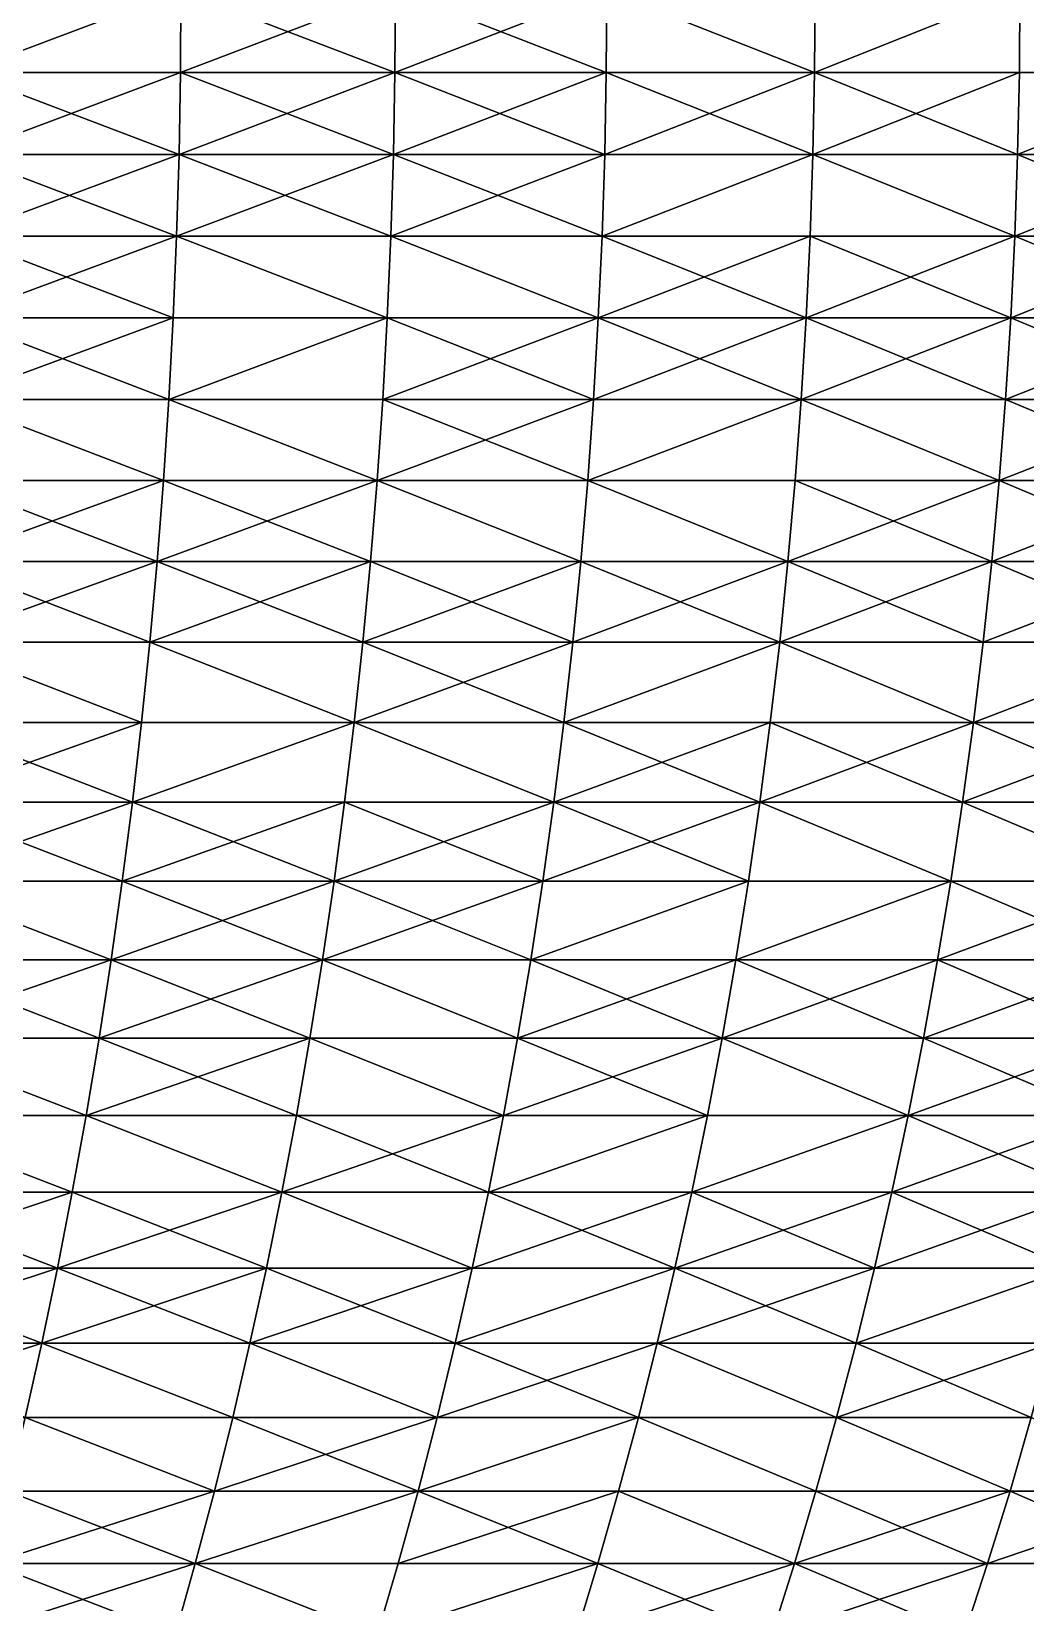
# Model space of a CAD drawing. Header units: millimetres. Extents: x -3250 to 6200, y -3250 to 3250.
# Drawn here: x 4911.4 to 5153.4, y -392.1 to -10 of the extents above; entities that cross this region are included whole.
import ezdxf

# ---------------------------------------------------------------- set-up
doc = ezdxf.new("R2010")
doc.units = ezdxf.units.MM
doc.header["$MEASUREMENT"] = 0
doc.layers.add('MESH_3D', color=2, linetype='CONTINUOUS')

msp = doc.modelspace()

# ---------------------------------------------------------------- linework, layer by layer
at = {"layer": 'MESH_3D'}
for points in [[(4894.79, -19.94, 664.53), (4947.81, 0, 692.27), (4947.69, -19.94, 692.49)], [(4894.79, -19.94, 664.53), (4894.91, 0, 664.31), (4947.81, 0, 692.27)], [(4947.81, 0, 26007.73), (4894.79, -19.94, 26035.47), (4947.69, -19.94, 26007.51)], [(4947.81, 0, 26007.73), (4894.91, 0, 26035.69), (4894.79, -19.94, 26035.47)], [(4947.69, -19.94, 692.49), (4947.81, 0, 692.27), (5000, 0, 721.54)], [(4947.69, -19.94, 692.49), (5000, 0, 721.54), (4999.88, -19.94, 721.75)], [(4999.88, -19.94, 25978.25), (4947.81, 0, 26007.73), (4947.69, -19.94, 26007.51)], [(5000, 0, 25978.46), (4947.81, 0, 26007.73), (4999.88, -19.94, 25978.25)], [(4999.88, -19.94, 721.75), (5051.44, 0, 752.1), (5051.31, -19.94, 752.31)], [(4999.88, -19.94, 721.75), (5000, 0, 721.54), (5051.44, 0, 752.1)], [(5051.31, -19.94, 25947.69), (5000, 0, 25978.46), (4999.88, -19.94, 25978.25)], [(5051.44, 0, 25947.9), (5000, 0, 25978.46), (5051.31, -19.94, 25947.69)], [(5051.31, -19.94, 752.31), (5051.44, 0, 752.1), (5101.98, -19.94, 784.15)], [(5101.98, -19.94, 25915.85), (5051.44, 0, 25947.9), (5051.31, -19.94, 25947.69)], [(5101.98, -19.94, 784.15), (5051.44, 0, 752.1), (5102.11, 0, 783.94)], [(5102.11, 0, 25916.06), (5051.44, 0, 25947.9), (5101.98, -19.94, 25915.85)], [(5101.98, -19.94, 784.15), (5151.97, 0, 817.03), (5151.83, -19.94, 817.23)], [(5101.98, -19.94, 784.15), (5102.11, 0, 783.94), (5151.97, 0, 817.03)], [(5151.97, 0, 25882.97), (5101.98, -19.94, 25915.85), (5151.83, -19.94, 25882.77)], [(5151.97, 0, 25882.97), (5102.11, 0, 25916.06), (5101.98, -19.94, 25915.85)], [(5151.83, -19.94, 817.23), (5151.97, 0, 817.03), (5200.84, -19.94, 851.55)], [(5200.84, -19.94, 25848.45), (5151.97, 0, 25882.97), (5151.83, -19.94, 25882.77)], [(5200.84, -19.94, 851.55), (5151.97, 0, 817.03), (5200.98, 0, 851.35)], [(5200.98, 0, 25848.65), (5151.97, 0, 25882.97), (5200.84, -19.94, 25848.45)], [(4894.79, -19.94, 664.53), (4947.33, -39.88, 693.14), (4894.45, -39.88, 665.19)], [(4947.69, -19.94, 26007.51), (4894.79, -19.94, 26035.47), (4894.45, -39.88, 26034.81)], [(4947.69, -19.94, 26007.51), (4894.45, -39.88, 26034.81), (4947.33, -39.88, 26006.86)], [(4894.79, -19.94, 664.53), (4947.69, -19.94, 692.49), (4947.33, -39.88, 693.14)], [(4947.33, -39.88, 693.14), (4999.88, -19.94, 721.75), (4999.5, -39.88, 722.4)], [(4947.69, -19.94, 692.49), (4999.88, -19.94, 721.75), (4947.33, -39.88, 693.14)], [(4999.5, -39.88, 25977.6), (4947.69, -19.94, 26007.51), (4947.33, -39.88, 26006.86)], [(4999.88, -19.94, 25978.25), (4947.69, -19.94, 26007.51), (4999.5, -39.88, 25977.6)], [(4999.88, -19.94, 721.75), (5050.93, -39.88, 752.95), (4999.5, -39.88, 722.4)], [(5051.31, -19.94, 25947.69), (4999.5, -39.88, 25977.6), (5050.93, -39.88, 25947.05)], [(5051.31, -19.94, 25947.69), (4999.88, -19.94, 25978.25), (4999.5, -39.88, 25977.6)], [(4999.88, -19.94, 721.75), (5051.31, -19.94, 752.31), (5050.93, -39.88, 752.95)], [(5051.31, -19.94, 752.31), (5101.57, -39.88, 784.77), (5050.93, -39.88, 752.95)], [(5101.98, -19.94, 25915.85), (5050.93, -39.88, 25947.05), (5101.57, -39.88, 25915.23)], [(5101.98, -19.94, 25915.85), (5051.31, -19.94, 25947.69), (5050.93, -39.88, 25947.05)], [(5051.31, -19.94, 752.31), (5101.98, -19.94, 784.15), (5101.57, -39.88, 784.77)], [(5101.98, -19.94, 784.15), (5151.41, -39.88, 817.85), (5101.57, -39.88, 784.77)], [(5151.83, -19.94, 25882.77), (5101.57, -39.88, 25915.23), (5151.41, -39.88, 25882.15)], [(5151.83, -19.94, 25882.77), (5101.98, -19.94, 25915.85), (5101.57, -39.88, 25915.23)], [(5101.98, -19.94, 784.15), (5151.83, -19.94, 817.23), (5151.41, -39.88, 817.85)], [(5151.41, -39.88, 817.85), (5200.84, -19.94, 851.55), (5200.4, -39.88, 852.16)], [(5151.83, -19.94, 817.23), (5200.84, -19.94, 851.55), (5151.41, -39.88, 817.85)], [(5200.84, -19.94, 25848.45), (5151.83, -19.94, 25882.77), (5151.41, -39.88, 25882.15)], [(5200.84, -19.94, 25848.45), (5151.41, -39.88, 25882.15), (5200.4, -39.88, 25847.84)], [(4894.45, -39.88, 665.19), (4946.74, -59.78, 694.23), (4893.89, -59.78, 666.3)], [(4947.33, -39.88, 26006.86), (4893.89, -59.78, 26033.7), (4946.74, -59.78, 26005.77)], [(4947.33, -39.88, 26006.86), (4894.45, -39.88, 26034.81), (4893.89, -59.78, 26033.7)], [(4894.45, -39.88, 665.19), (4947.33, -39.88, 693.14), (4946.74, -59.78, 694.23)], [(4947.33, -39.88, 693.14), (4998.88, -59.78, 723.48), (4946.74, -59.78, 694.23)], [(4999.5, -39.88, 25977.6), (4947.33, -39.88, 26006.86), (4946.74, -59.78, 26005.77)], [(4999.5, -39.88, 25977.6), (4946.74, -59.78, 26005.77), (4998.88, -59.78, 25976.52)], [(4947.33, -39.88, 693.14), (4999.5, -39.88, 722.4), (4998.88, -59.78, 723.48)], [(4999.5, -39.88, 722.4), (5050.28, -59.78, 754.01), (4998.88, -59.78, 723.48)], [(5050.93, -39.88, 25947.05), (4998.88, -59.78, 25976.52), (5050.28, -59.78, 25945.99)], [(5050.93, -39.88, 25947.05), (4999.5, -39.88, 25977.6), (4998.88, -59.78, 25976.52)], [(4999.5, -39.88, 722.4), (5050.93, -39.88, 752.95), (5050.28, -59.78, 754.01)], [(5050.28, -59.78, 754.01), (5101.57, -39.88, 784.77), (5100.9, -59.78, 785.82)], [(5050.93, -39.88, 752.95), (5101.57, -39.88, 784.77), (5050.28, -59.78, 754.01)], [(5101.57, -39.88, 25915.23), (5050.28, -59.78, 25945.99), (5100.9, -59.78, 25914.18)], [(5101.57, -39.88, 25915.23), (5050.93, -39.88, 25947.05), (5050.28, -59.78, 25945.99)], [(5101.57, -39.88, 784.77), (5150.71, -59.78, 818.88), (5100.9, -59.78, 785.82)], [(5150.71, -59.78, 25881.12), (5101.57, -39.88, 25915.23), (5100.9, -59.78, 25914.18)], [(5101.57, -39.88, 784.77), (5151.41, -39.88, 817.85), (5150.71, -59.78, 818.88)], [(5151.41, -39.88, 25882.15), (5101.57, -39.88, 25915.23), (5150.71, -59.78, 25881.12)], [(5151.41, -39.88, 817.85), (5199.68, -59.78, 853.17), (5150.71, -59.78, 818.88)], [(5200.4, -39.88, 25847.84), (5151.41, -39.88, 25882.15), (5150.71, -59.78, 25881.12)], [(5200.4, -39.88, 25847.84), (5150.71, -59.78, 25881.12), (5199.68, -59.78, 25846.83)], [(5151.41, -39.88, 817.85), (5200.4, -39.88, 852.16), (5199.68, -59.78, 853.17)], [(4893.89, -59.78, 666.3), (4945.91, -79.65, 695.76), (4893.09, -79.65, 667.85)], [(4946.74, -59.78, 26005.77), (4893.09, -79.65, 26032.15), (4945.91, -79.65, 26004.24)], [(4946.74, -59.78, 26005.77), (4893.89, -59.78, 26033.7), (4893.09, -79.65, 26032.15)], [(4893.89, -59.78, 666.3), (4946.74, -59.78, 694.23), (4945.91, -79.65, 695.76)], [(4946.74, -59.78, 694.23), (4998.01, -79.65, 724.98), (4945.91, -79.65, 695.76)], [(4998.01, -79.65, 25975.02), (4946.74, -59.78, 26005.77), (4945.91, -79.65, 26004.24)], [(4946.74, -59.78, 694.23), (4998.88, -59.78, 723.48), (4998.01, -79.65, 724.98)], [(4998.88, -59.78, 25976.52), (4946.74, -59.78, 26005.77), (4998.01, -79.65, 25975.02)], [(4998.88, -59.78, 723.48), (5049.37, -79.65, 755.49), (4998.01, -79.65, 724.98)], [(5049.37, -79.65, 25944.51), (4998.88, -59.78, 25976.52), (4998.01, -79.65, 25975.02)], [(4998.88, -59.78, 723.48), (5050.28, -59.78, 754.01), (5049.37, -79.65, 755.49)], [(5050.28, -59.78, 25945.99), (4998.88, -59.78, 25976.52), (5049.37, -79.65, 25944.51)], [(5049.37, -79.65, 755.49), (5100.9, -59.78, 785.82), (5099.95, -79.65, 787.28)], [(5050.28, -59.78, 754.01), (5100.9, -59.78, 785.82), (5049.37, -79.65, 755.49)], [(5099.95, -79.65, 25912.72), (5050.28, -59.78, 25945.99), (5049.37, -79.65, 25944.51)], [(5100.9, -59.78, 25914.18), (5050.28, -59.78, 25945.99), (5099.95, -79.65, 25912.72)], [(5100.9, -59.78, 785.82), (5149.73, -79.65, 820.31), (5099.95, -79.65, 787.28)], [(5150.71, -59.78, 25881.12), (5100.9, -59.78, 25914.18), (5099.95, -79.65, 25912.72)], [(5150.71, -59.78, 25881.12), (5099.95, -79.65, 25912.72), (5149.73, -79.65, 25879.69)], [(5100.9, -59.78, 785.82), (5150.71, -59.78, 818.88), (5149.73, -79.65, 820.31)], [(5150.71, -59.78, 818.88), (5198.66, -79.65, 854.58), (5149.73, -79.65, 820.31)], [(5199.68, -59.78, 25846.83), (5149.73, -79.65, 25879.69), (5198.66, -79.65, 25845.42)], [(5199.68, -59.78, 25846.83), (5150.71, -59.78, 25881.12), (5149.73, -79.65, 25879.69)], [(5150.71, -59.78, 818.88), (5199.68, -59.78, 853.17), (5198.66, -79.65, 854.58)], [(4893.09, -79.65, 667.85), (4944.84, -99.47, 697.72), (4892.07, -99.47, 669.83)], [(4945.91, -79.65, 26004.24), (4893.09, -79.65, 26032.15), (4892.07, -99.47, 26030.17)], [(4945.91, -79.65, 26004.24), (4892.07, -99.47, 26030.17), (4944.84, -99.47, 26002.28)], [(4893.09, -79.65, 667.85), (4945.91, -79.65, 695.76), (4944.84, -99.47, 697.72)], [(4944.84, -99.47, 697.72), (4998.01, -79.65, 724.98), (4996.9, -99.47, 726.92)], [(4945.91, -79.65, 695.76), (4998.01, -79.65, 724.98), (4944.84, -99.47, 697.72)], [(4998.01, -79.65, 25975.02), (4944.84, -99.47, 26002.28), (4996.9, -99.47, 25973.08)], [(4998.01, -79.65, 25975.02), (4945.91, -79.65, 26004.24), (4944.84, -99.47, 26002.28)], [(4998.01, -79.65, 724.98), (5048.21, -99.47, 757.4), (4996.9, -99.47, 726.92)], [(5049.37, -79.65, 25944.51), (4998.01, -79.65, 25975.02), (4996.9, -99.47, 25973.08)], [(5049.37, -79.65, 25944.51), (4996.9, -99.47, 25973.08), (5048.21, -99.47, 25942.6)], [(4998.01, -79.65, 724.98), (5049.37, -79.65, 755.49), (5048.21, -99.47, 757.4)], [(5049.37, -79.65, 755.49), (5098.74, -99.47, 789.15), (5048.21, -99.47, 757.4)], [(5099.95, -79.65, 25912.72), (5048.21, -99.47, 25942.6), (5098.74, -99.47, 25910.85)], [(5099.95, -79.65, 25912.72), (5049.37, -79.65, 25944.51), (5048.21, -99.47, 25942.6)], [(5049.37, -79.65, 755.49), (5099.95, -79.65, 787.28), (5098.74, -99.47, 789.15)], [(5099.95, -79.65, 787.28), (5148.47, -99.47, 822.16), (5098.74, -99.47, 789.15)], [(5149.73, -79.65, 25879.69), (5099.95, -79.65, 25912.72), (5098.74, -99.47, 25910.85)], [(5149.73, -79.65, 25879.69), (5098.74, -99.47, 25910.85), (5148.47, -99.47, 25877.84)], [(5099.95, -79.65, 787.28), (5149.73, -79.65, 820.31), (5148.47, -99.47, 822.16)], [(5149.73, -79.65, 820.31), (5197.36, -99.47, 856.39), (5148.47, -99.47, 822.16)], [(5198.66, -79.65, 25845.42), (5148.47, -99.47, 25877.84), (5197.36, -99.47, 25843.61)], [(5198.66, -79.65, 25845.42), (5149.73, -79.65, 25879.69), (5148.47, -99.47, 25877.84)], [(5149.73, -79.65, 820.31), (5198.66, -79.65, 854.58), (5197.36, -99.47, 856.39)], [(4892.07, -99.47, 669.83), (4943.54, -119.23, 700.12), (4890.83, -119.23, 672.26)], [(4943.54, -119.23, 25999.88), (4892.07, -99.47, 26030.17), (4890.83, -119.23, 26027.74)], [(4892.07, -99.47, 669.83), (4944.84, -99.47, 697.72), (4943.54, -119.23, 700.12)], [(4944.84, -99.47, 26002.28), (4892.07, -99.47, 26030.17), (4943.54, -119.23, 25999.88)], [(4944.84, -99.47, 697.72), (4995.53, -119.23, 729.28), (4943.54, -119.23, 700.12)], [(4995.53, -119.23, 25970.72), (4944.84, -99.47, 26002.28), (4943.54, -119.23, 25999.88)], [(4944.84, -99.47, 697.72), (4996.9, -99.47, 726.92), (4995.53, -119.23, 729.28)], [(4996.9, -99.47, 25973.08), (4944.84, -99.47, 26002.28), (4995.53, -119.23, 25970.72)], [(4996.9, -99.47, 726.92), (5046.79, -119.23, 759.73), (4995.53, -119.23, 729.28)], [(5048.21, -99.47, 25942.6), (4996.9, -99.47, 25973.08), (4995.53, -119.23, 25970.72)], [(5048.21, -99.47, 25942.6), (4995.53, -119.23, 25970.72), (5046.79, -119.23, 25940.27)], [(4996.9, -99.47, 726.92), (5048.21, -99.47, 757.4), (5046.79, -119.23, 759.73)], [(5046.79, -119.23, 759.73), (5098.74, -99.47, 789.15), (5097.26, -119.23, 791.44)], [(5048.21, -99.47, 757.4), (5098.74, -99.47, 789.15), (5046.79, -119.23, 759.73)], [(5098.74, -99.47, 25910.85), (5048.21, -99.47, 25942.6), (5046.79, -119.23, 25940.27)], [(5098.74, -99.47, 25910.85), (5046.79, -119.23, 25940.27), (5097.26, -119.23, 25908.56)], [(5098.74, -99.47, 789.15), (5146.93, -119.23, 824.41), (5097.26, -119.23, 791.44)], [(5146.93, -119.23, 25875.59), (5098.74, -99.47, 25910.85), (5097.26, -119.23, 25908.56)], [(5098.74, -99.47, 789.15), (5148.47, -99.47, 822.16), (5146.93, -119.23, 824.41)], [(5148.47, -99.47, 25877.84), (5098.74, -99.47, 25910.85), (5146.93, -119.23, 25875.59)], [(5148.47, -99.47, 822.16), (5195.77, -119.23, 858.6), (5146.93, -119.23, 824.41)], [(5197.36, -99.47, 25843.61), (5148.47, -99.47, 25877.84), (5146.93, -119.23, 25875.59)], [(5197.36, -99.47, 25843.61), (5146.93, -119.23, 25875.59), (5195.77, -119.23, 25841.4)], [(5148.47, -99.47, 822.16), (5197.36, -99.47, 856.39), (5195.77, -119.23, 858.6)], [(4890.83, -119.23, 672.26), (4942, -138.92, 702.94), (4889.36, -138.92, 675.12)], [(4943.54, -119.23, 25999.88), (4890.83, -119.23, 26027.74), (4889.36, -138.92, 26024.88)], [(4943.54, -119.23, 25999.88), (4889.36, -138.92, 26024.88), (4942, -138.92, 25997.06)], [(4890.83, -119.23, 672.26), (4943.54, -119.23, 700.12), (4942, -138.92, 702.94)], [(4943.54, -119.23, 700.12), (4993.92, -138.92, 732.06), (4942, -138.92, 702.94)], [(4995.53, -119.23, 25970.72), (4942, -138.92, 25997.06), (4993.92, -138.92, 25967.94)], [(4995.53, -119.23, 25970.72), (4943.54, -119.23, 25999.88), (4942, -138.92, 25997.06)], [(4943.54, -119.23, 700.12), (4995.53, -119.23, 729.28), (4993.92, -138.92, 732.06)], [(4995.53, -119.23, 729.28), (5045.11, -138.92, 762.47), (4993.92, -138.92, 732.06)], [(5045.11, -138.92, 25937.53), (4995.53, -119.23, 25970.72), (4993.92, -138.92, 25967.94)], [(4995.53, -119.23, 729.28), (5046.79, -119.23, 759.73), (5045.11, -138.92, 762.47)], [(5046.79, -119.23, 25940.27), (4995.53, -119.23, 25970.72), (5045.11, -138.92, 25937.53)], [(5046.79, -119.23, 759.73), (5095.52, -138.92, 794.15), (5045.11, -138.92, 762.47)], [(5095.52, -138.92, 25905.85), (5046.79, -119.23, 25940.27), (5045.11, -138.92, 25937.53)], [(5046.79, -119.23, 759.73), (5097.26, -119.23, 791.44), (5095.52, -138.92, 794.15)], [(5097.26, -119.23, 25908.56), (5046.79, -119.23, 25940.27), (5095.52, -138.92, 25905.85)], [(5097.26, -119.23, 791.44), (5145.12, -138.92, 827.07), (5095.52, -138.92, 794.15)], [(5146.93, -119.23, 25875.59), (5095.52, -138.92, 25905.85), (5145.12, -138.92, 25872.93)], [(5146.93, -119.23, 25875.59), (5097.26, -119.23, 25908.56), (5095.52, -138.92, 25905.85)], [(5097.26, -119.23, 791.44), (5146.93, -119.23, 824.41), (5145.12, -138.92, 827.07)], [(5146.93, -119.23, 824.41), (5193.89, -138.92, 861.22), (5145.12, -138.92, 827.07)], [(5195.77, -119.23, 25841.4), (5145.12, -138.92, 25872.93), (5193.89, -138.92, 25838.78)], [(5195.77, -119.23, 25841.4), (5146.93, -119.23, 25875.59), (5145.12, -138.92, 25872.93)], [(5146.93, -119.23, 824.41), (5195.77, -119.23, 858.6), (5193.89, -138.92, 861.22)], [(4889.36, -138.92, 675.12), (4940.22, -158.52, 706.2), (4887.67, -158.52, 678.42)], [(4942, -138.92, 25997.06), (4887.67, -158.52, 26021.58), (4940.22, -158.52, 25993.8)], [(4942, -138.92, 25997.06), (4889.36, -138.92, 26024.88), (4887.67, -158.52, 26021.58)], [(4889.36, -138.92, 675.12), (4942, -138.92, 702.94), (4940.22, -158.52, 706.2)], [(4942, -138.92, 702.94), (4992.07, -158.52, 735.28), (4940.22, -158.52, 706.2)], [(4993.92, -138.92, 25967.94), (4940.22, -158.52, 25993.8), (4992.07, -158.52, 25964.72)], [(4993.92, -138.92, 25967.94), (4942, -138.92, 25997.06), (4940.22, -158.52, 25993.8)], [(4942, -138.92, 702.94), (4993.92, -138.92, 732.06), (4992.07, -158.52, 735.28)], [(4993.92, -138.92, 732.06), (5043.17, -158.52, 765.64), (4992.07, -158.52, 735.28)], [(5045.11, -138.92, 25937.53), (4992.07, -158.52, 25964.72), (5043.17, -158.52, 25934.36)], [(5045.11, -138.92, 25937.53), (4993.92, -138.92, 25967.94), (4992.07, -158.52, 25964.72)], [(4993.92, -138.92, 732.06), (5045.11, -138.92, 762.47), (5043.17, -158.52, 765.64)], [(5045.11, -138.92, 762.47), (5093.51, -158.52, 797.26), (5043.17, -158.52, 765.64)], [(5095.52, -138.92, 25905.85), (5043.17, -158.52, 25934.36), (5093.51, -158.52, 25902.74)], [(5095.52, -138.92, 25905.85), (5045.11, -138.92, 25937.53), (5043.17, -158.52, 25934.36)], [(5045.11, -138.92, 762.47), (5095.52, -138.92, 794.15), (5093.51, -158.52, 797.26)], [(5095.52, -138.92, 794.15), (5143.03, -158.52, 830.13), (5093.51, -158.52, 797.26)], [(5145.12, -138.92, 25872.93), (5095.52, -138.92, 25905.85), (5093.51, -158.52, 25902.74)], [(5145.12, -138.92, 25872.93), (5093.51, -158.52, 25902.74), (5143.03, -158.52, 25869.87)], [(5095.52, -138.92, 794.15), (5145.12, -138.92, 827.07), (5143.03, -158.52, 830.13)], [(5145.12, -138.92, 827.07), (5191.73, -158.52, 864.23), (5143.03, -158.52, 830.13)], [(5193.89, -138.92, 25838.78), (5143.03, -158.52, 25869.87), (5191.73, -158.52, 25835.77)], [(5193.89, -138.92, 25838.78), (5145.12, -138.92, 25872.93), (5143.03, -158.52, 25869.87)], [(5145.12, -138.92, 827.07), (5193.89, -138.92, 861.22), (5191.73, -158.52, 864.23)], [(4887.67, -158.52, 678.42), (4938.22, -178.02, 709.88), (4885.76, -178.02, 682.16)], [(4938.22, -178.02, 25990.12), (4887.67, -158.52, 26021.58), (4885.76, -178.02, 26017.84)], [(4887.67, -158.52, 678.42), (4940.22, -158.52, 706.2), (4938.22, -178.02, 709.88)], [(4940.22, -158.52, 25993.8), (4887.67, -158.52, 26021.58), (4938.22, -178.02, 25990.12)], [(4940.22, -158.52, 706.2), (4989.97, -178.02, 738.91), (4938.22, -178.02, 709.88)], [(4989.97, -178.02, 25961.09), (4940.22, -158.52, 25993.8), (4938.22, -178.02, 25990.12)], [(4940.22, -158.52, 706.2), (4992.07, -158.52, 735.28), (4989.97, -178.02, 738.91)], [(4992.07, -158.52, 25964.72), (4940.22, -158.52, 25993.8), (4989.97, -178.02, 25961.09)], [(4989.97, -178.02, 738.91), (5043.17, -158.52, 765.64), (5040.99, -178.02, 769.22)], [(4992.07, -158.52, 735.28), (5043.17, -158.52, 765.64), (4989.97, -178.02, 738.91)], [(5040.99, -178.02, 25930.78), (4992.07, -158.52, 25964.72), (4989.97, -178.02, 25961.09)], [(5043.17, -158.52, 25934.36), (4992.07, -158.52, 25964.72), (5040.99, -178.02, 25930.78)], [(5040.99, -178.02, 769.22), (5093.51, -158.52, 797.26), (5091.23, -178.02, 800.79)], [(5043.17, -158.52, 765.64), (5093.51, -158.52, 797.26), (5040.99, -178.02, 769.22)], [(5093.51, -158.52, 25902.74), (5040.99, -178.02, 25930.78), (5091.23, -178.02, 25899.21)], [(5093.51, -158.52, 25902.74), (5043.17, -158.52, 25934.36), (5040.99, -178.02, 25930.78)], [(5093.51, -158.52, 797.26), (5140.67, -178.02, 833.6), (5091.23, -178.02, 800.79)], [(5140.67, -178.02, 25866.4), (5093.51, -158.52, 25902.74), (5091.23, -178.02, 25899.21)], [(5093.51, -158.52, 797.26), (5143.03, -158.52, 830.13), (5140.67, -178.02, 833.6)], [(5143.03, -158.52, 25869.87), (5093.51, -158.52, 25902.74), (5140.67, -178.02, 25866.4)], [(5140.67, -178.02, 833.6), (5191.73, -158.52, 864.23), (5189.28, -178.02, 867.63)], [(5143.03, -158.52, 830.13), (5191.73, -158.52, 864.23), (5140.67, -178.02, 833.6)], [(5191.73, -158.52, 25835.77), (5140.67, -178.02, 25866.4), (5189.28, -178.02, 25832.37)], [(5191.73, -158.52, 25835.77), (5143.03, -158.52, 25869.87), (5140.67, -178.02, 25866.4)], [(4885.76, -178.02, 682.16), (4935.98, -197.41, 713.99), (4883.62, -197.41, 686.32)], [(4938.22, -178.02, 25990.12), (4885.76, -178.02, 26017.84), (4883.62, -197.41, 26013.68)], [(4938.22, -178.02, 25990.12), (4883.62, -197.41, 26013.68), (4935.98, -197.41, 25986.01)], [(4885.76, -178.02, 682.16), (4938.22, -178.02, 709.88), (4935.98, -197.41, 713.99)], [(4935.98, -197.41, 713.99), (4989.97, -178.02, 738.91), (4987.63, -197.41, 742.96)], [(4938.22, -178.02, 709.88), (4989.97, -178.02, 738.91), (4935.98, -197.41, 713.99)], [(4989.97, -178.02, 25961.09), (4935.98, -197.41, 25986.01), (4987.63, -197.41, 25957.04)], [(4989.97, -178.02, 25961.09), (4938.22, -178.02, 25990.12), (4935.98, -197.41, 25986.01)], [(4989.97, -178.02, 738.91), (5038.55, -197.41, 773.21), (4987.63, -197.41, 742.96)], [(5038.55, -197.41, 25926.79), (4989.97, -178.02, 25961.09), (4987.63, -197.41, 25957.04)], [(4989.97, -178.02, 738.91), (5040.99, -178.02, 769.22), (5038.55, -197.41, 773.21)], [(5040.99, -178.02, 25930.78), (4989.97, -178.02, 25961.09), (5038.55, -197.41, 25926.79)], [(5040.99, -178.02, 769.22), (5088.69, -197.41, 804.72), (5038.55, -197.41, 773.21)], [(5091.23, -178.02, 25899.21), (5040.99, -178.02, 25930.78), (5038.55, -197.41, 25926.79)], [(5091.23, -178.02, 25899.21), (5038.55, -197.41, 25926.79), (5088.69, -197.41, 25895.28)], [(5040.99, -178.02, 769.22), (5091.23, -178.02, 800.79), (5088.69, -197.41, 804.72)], [(5091.23, -178.02, 800.79), (5138.03, -197.41, 837.47), (5088.69, -197.41, 804.72)], [(5140.67, -178.02, 25866.4), (5088.69, -197.41, 25895.28), (5138.03, -197.41, 25862.53)], [(5140.67, -178.02, 25866.4), (5091.23, -178.02, 25899.21), (5088.69, -197.41, 25895.28)], [(5091.23, -178.02, 800.79), (5140.67, -178.02, 833.6), (5138.03, -197.41, 837.47)], [(5140.67, -178.02, 833.6), (5186.54, -197.41, 871.43), (5138.03, -197.41, 837.47)], [(5189.28, -178.02, 25832.37), (5138.03, -197.41, 25862.53), (5186.54, -197.41, 25828.57)], [(5189.28, -178.02, 25832.37), (5140.67, -178.02, 25866.4), (5138.03, -197.41, 25862.53)], [(5140.67, -178.02, 833.6), (5189.28, -178.02, 867.63), (5186.54, -197.41, 871.43)], [(4881.26, -216.67, 690.92), (4935.98, -197.41, 713.99), (4933.51, -216.67, 718.53)], [(4883.62, -197.41, 686.32), (4935.98, -197.41, 713.99), (4881.26, -216.67, 690.92)], [(4933.51, -216.67, 25981.47), (4883.62, -197.41, 26013.68), (4881.26, -216.67, 26009.08)], [(4935.98, -197.41, 25986.01), (4883.62, -197.41, 26013.68), (4933.51, -216.67, 25981.47)], [(4933.51, -216.67, 718.53), (4987.63, -197.41, 742.96), (4985.05, -216.67, 747.43)], [(4935.98, -197.41, 713.99), (4987.63, -197.41, 742.96), (4933.51, -216.67, 718.53)], [(4985.05, -216.67, 25952.57), (4935.98, -197.41, 25986.01), (4933.51, -216.67, 25981.47)], [(4987.63, -197.41, 25957.04), (4935.98, -197.41, 25986.01), (4985.05, -216.67, 25952.57)], [(4987.63, -197.41, 742.96), (5035.85, -216.67, 777.62), (4985.05, -216.67, 747.43)], [(5038.55, -197.41, 25926.79), (4987.63, -197.41, 25957.04), (4985.05, -216.67, 25952.57)], [(5038.55, -197.41, 25926.79), (4985.05, -216.67, 25952.57), (5035.85, -216.67, 25922.38)], [(4987.63, -197.41, 742.96), (5038.55, -197.41, 773.21), (5035.85, -216.67, 777.62)], [(5038.55, -197.41, 773.21), (5085.89, -216.67, 809.06), (5035.85, -216.67, 777.62)], [(5088.69, -197.41, 25895.28), (5035.85, -216.67, 25922.38), (5085.89, -216.67, 25890.94)], [(5088.69, -197.41, 25895.28), (5038.55, -197.41, 25926.79), (5035.85, -216.67, 25922.38)], [(5038.55, -197.41, 773.21), (5088.69, -197.41, 804.72), (5085.89, -216.67, 809.06)], [(5088.69, -197.41, 804.72), (5135.12, -216.67, 841.73), (5085.89, -216.67, 809.06)], [(5135.12, -216.67, 25858.27), (5088.69, -197.41, 25895.28), (5085.89, -216.67, 25890.94)], [(5088.69, -197.41, 804.72), (5138.03, -197.41, 837.47), (5135.12, -216.67, 841.73)], [(5138.03, -197.41, 25862.53), (5088.69, -197.41, 25895.28), (5135.12, -216.67, 25858.27)], [(5138.03, -197.41, 837.47), (5183.53, -216.67, 875.63), (5135.12, -216.67, 841.73)], [(5183.53, -216.67, 25824.37), (5138.03, -197.41, 25862.53), (5135.12, -216.67, 25858.27)], [(5138.03, -197.41, 837.47), (5186.54, -197.41, 871.43), (5183.53, -216.67, 875.63)], [(5186.54, -197.41, 25828.57), (5138.03, -197.41, 25862.53), (5183.53, -216.67, 25824.37)], [(4881.26, -216.67, 690.92), (4930.81, -235.8, 723.48), (4878.69, -235.8, 695.94)], [(4930.81, -235.8, 25976.52), (4881.26, -216.67, 26009.08), (4878.69, -235.8, 26004.06)], [(4881.26, -216.67, 690.92), (4933.51, -216.67, 718.53), (4930.81, -235.8, 723.48)], [(4933.51, -216.67, 25981.47), (4881.26, -216.67, 26009.08), (4930.81, -235.8, 25976.52)], [(4933.51, -216.67, 718.53), (4982.23, -235.8, 752.32), (4930.81, -235.8, 723.48)], [(4985.05, -216.67, 25952.57), (4933.51, -216.67, 25981.47), (4930.81, -235.8, 25976.52)], [(4985.05, -216.67, 25952.57), (4930.81, -235.8, 25976.52), (4982.23, -235.8, 25947.68)], [(4933.51, -216.67, 718.53), (4985.05, -216.67, 747.43), (4982.23, -235.8, 752.32)], [(4985.05, -216.67, 747.43), (5032.91, -235.8, 782.43), (4982.23, -235.8, 752.32)], [(5035.85, -216.67, 25922.38), (4985.05, -216.67, 25952.57), (4982.23, -235.8, 25947.68)], [(5035.85, -216.67, 25922.38), (4982.23, -235.8, 25947.68), (5032.91, -235.8, 25917.57)], [(4985.05, -216.67, 747.43), (5035.85, -216.67, 777.62), (5032.91, -235.8, 782.43)], [(5032.91, -235.8, 782.43), (5085.89, -216.67, 809.06), (5082.83, -235.8, 813.79)], [(5035.85, -216.67, 777.62), (5085.89, -216.67, 809.06), (5032.91, -235.8, 782.43)], [(5085.89, -216.67, 25890.94), (5035.85, -216.67, 25922.38), (5032.91, -235.8, 25917.57)], [(5085.89, -216.67, 25890.94), (5032.91, -235.8, 25917.57), (5082.83, -235.8, 25886.21)], [(5082.83, -235.8, 813.79), (5135.12, -216.67, 841.73), (5131.95, -235.8, 846.39)], [(5085.89, -216.67, 809.06), (5135.12, -216.67, 841.73), (5082.83, -235.8, 813.79)], [(5135.12, -216.67, 25858.27), (5085.89, -216.67, 25890.94), (5082.83, -235.8, 25886.21)], [(5135.12, -216.67, 25858.27), (5082.83, -235.8, 25886.21), (5131.95, -235.8, 25853.61)], [(5135.12, -216.67, 841.73), (5180.24, -235.8, 880.21), (5131.95, -235.8, 846.39)], [(5183.53, -216.67, 25824.37), (5131.95, -235.8, 25853.61), (5180.24, -235.8, 25819.79)], [(5183.53, -216.67, 25824.37), (5135.12, -216.67, 25858.27), (5131.95, -235.8, 25853.61)], [(5135.12, -216.67, 841.73), (5183.53, -216.67, 875.63), (5180.24, -235.8, 880.21)], [(4878.69, -235.8, 695.94), (4927.89, -254.79, 728.85), (4875.9, -254.79, 701.38)], [(4930.81, -235.8, 25976.52), (4875.9, -254.79, 25998.62), (4927.89, -254.79, 25971.15)], [(4930.81, -235.8, 25976.52), (4878.69, -235.8, 26004.06), (4875.9, -254.79, 25998.62)], [(4878.69, -235.8, 695.94), (4930.81, -235.8, 723.48), (4927.89, -254.79, 728.85)], [(4930.81, -235.8, 723.48), (4979.17, -254.79, 757.62), (4927.89, -254.79, 728.85)], [(4982.23, -235.8, 25947.68), (4930.81, -235.8, 25976.52), (4927.89, -254.79, 25971.15)], [(4982.23, -235.8, 25947.68), (4927.89, -254.79, 25971.15), (4979.17, -254.79, 25942.38)], [(4930.81, -235.8, 723.48), (4982.23, -235.8, 752.32), (4979.17, -254.79, 757.62)], [(4982.23, -235.8, 752.32), (5029.72, -254.79, 787.65), (4979.17, -254.79, 757.62)], [(5029.72, -254.79, 25912.35), (4982.23, -235.8, 25947.68), (4979.17, -254.79, 25942.38)], [(4982.23, -235.8, 752.32), (5032.91, -235.8, 782.43), (5029.72, -254.79, 787.65)], [(5032.91, -235.8, 25917.57), (4982.23, -235.8, 25947.68), (5029.72, -254.79, 25912.35)], [(5032.91, -235.8, 782.43), (5079.51, -254.79, 818.93), (5029.72, -254.79, 787.65)], [(5082.83, -235.8, 25886.21), (5032.91, -235.8, 25917.57), (5029.72, -254.79, 25912.35)], [(5082.83, -235.8, 25886.21), (5029.72, -254.79, 25912.35), (5079.51, -254.79, 25881.07)], [(5032.91, -235.8, 782.43), (5082.83, -235.8, 813.79), (5079.51, -254.79, 818.93)], [(5082.83, -235.8, 813.79), (5128.5, -254.79, 851.45), (5079.51, -254.79, 818.93)], [(5131.95, -235.8, 25853.61), (5079.51, -254.79, 25881.07), (5128.5, -254.79, 25848.55)], [(5131.95, -235.8, 25853.61), (5082.83, -235.8, 25886.21), (5079.51, -254.79, 25881.07)], [(5082.83, -235.8, 813.79), (5131.95, -235.8, 846.39), (5128.5, -254.79, 851.45)], [(5131.95, -235.8, 846.39), (5176.67, -254.79, 885.17), (5128.5, -254.79, 851.45)], [(5180.24, -235.8, 25819.79), (5128.5, -254.79, 25848.55), (5176.67, -254.79, 25814.83)], [(5180.24, -235.8, 25819.79), (5131.95, -235.8, 25853.61), (5128.5, -254.79, 25848.55)], [(5131.95, -235.8, 846.39), (5180.24, -235.8, 880.21), (5176.67, -254.79, 885.17)], [(4875.9, -254.79, 701.38), (4924.74, -273.62, 734.64), (4872.9, -273.62, 707.24)], [(4924.74, -273.62, 25965.36), (4875.9, -254.79, 25998.62), (4872.9, -273.62, 25992.76)], [(4875.9, -254.79, 701.38), (4927.89, -254.79, 728.85), (4924.74, -273.62, 734.64)], [(4927.89, -254.79, 25971.15), (4875.9, -254.79, 25998.62), (4924.74, -273.62, 25965.36)], [(4927.89, -254.79, 728.85), (4975.88, -273.62, 763.32), (4924.74, -273.62, 734.64)], [(4979.17, -254.79, 25942.38), (4927.89, -254.79, 25971.15), (4924.74, -273.62, 25965.36)], [(4979.17, -254.79, 25942.38), (4924.74, -273.62, 25965.36), (4975.88, -273.62, 25936.68)], [(4927.89, -254.79, 728.85), (4979.17, -254.79, 757.62), (4975.88, -273.62, 763.32)], [(4979.17, -254.79, 757.62), (5026.29, -273.62, 793.27), (4975.88, -273.62, 763.32)], [(5026.29, -273.62, 25906.73), (4979.17, -254.79, 25942.38), (4975.88, -273.62, 25936.68)], [(4979.17, -254.79, 757.62), (5029.72, -254.79, 787.65), (5026.29, -273.62, 793.27)], [(5029.72, -254.79, 25912.35), (4979.17, -254.79, 25942.38), (5026.29, -273.62, 25906.73)], [(5029.72, -254.79, 787.65), (5075.94, -273.62, 824.47), (5026.29, -273.62, 793.27)], [(5079.51, -254.79, 25881.07), (5026.29, -273.62, 25906.73), (5075.94, -273.62, 25875.53)], [(5079.51, -254.79, 25881.07), (5029.72, -254.79, 25912.35), (5026.29, -273.62, 25906.73)], [(5029.72, -254.79, 787.65), (5079.51, -254.79, 818.93), (5075.94, -273.62, 824.47)], [(5079.51, -254.79, 818.93), (5124.79, -273.62, 856.89), (5075.94, -273.62, 824.47)], [(5124.79, -273.62, 25843.11), (5079.51, -254.79, 25881.07), (5075.94, -273.62, 25875.53)], [(5079.51, -254.79, 818.93), (5128.5, -254.79, 851.45), (5124.79, -273.62, 856.89)], [(5128.5, -254.79, 25848.55), (5079.51, -254.79, 25881.07), (5124.79, -273.62, 25843.11)], [(5128.5, -254.79, 851.45), (5172.82, -273.62, 890.52), (5124.79, -273.62, 856.89)], [(5176.67, -254.79, 25814.83), (5124.79, -273.62, 25843.11), (5172.82, -273.62, 25809.48)], [(5176.67, -254.79, 25814.83), (5128.5, -254.79, 25848.55), (5124.79, -273.62, 25843.11)], [(5128.5, -254.79, 851.45), (5176.67, -254.79, 885.17), (5172.82, -273.62, 890.52)], [(4872.9, -273.62, 707.24), (4921.36, -292.27, 740.83), (4869.68, -292.27, 713.52)], [(4921.36, -292.27, 25959.17), (4872.9, -273.62, 25992.76), (4869.68, -292.27, 25986.48)], [(4872.9, -273.62, 707.24), (4924.74, -273.62, 734.64), (4921.36, -292.27, 740.83)], [(4924.74, -273.62, 25965.36), (4872.9, -273.62, 25992.76), (4921.36, -292.27, 25959.17)], [(4924.74, -273.62, 734.64), (4972.35, -292.27, 769.43), (4921.36, -292.27, 740.83)], [(4972.35, -292.27, 25930.57), (4924.74, -273.62, 25965.36), (4921.36, -292.27, 25959.17)], [(4924.74, -273.62, 734.64), (4975.88, -273.62, 763.32), (4972.35, -292.27, 769.43)], [(4975.88, -273.62, 25936.68), (4924.74, -273.62, 25965.36), (4972.35, -292.27, 25930.57)], [(4975.88, -273.62, 763.32), (5022.61, -292.27, 799.29), (4972.35, -292.27, 769.43)], [(5026.29, -273.62, 25906.73), (4975.88, -273.62, 25936.68), (4972.35, -292.27, 25930.57)], [(5026.29, -273.62, 25906.73), (4972.35, -292.27, 25930.57), (5022.61, -292.27, 25900.71)], [(4975.88, -273.62, 763.32), (5026.29, -273.62, 793.27), (5022.61, -292.27, 799.29)], [(5022.61, -292.27, 799.29), (5075.94, -273.62, 824.47), (5072.11, -292.27, 830.39)], [(5026.29, -273.62, 793.27), (5075.94, -273.62, 824.47), (5022.61, -292.27, 799.29)], [(5075.94, -273.62, 25875.53), (5026.29, -273.62, 25906.73), (5022.61, -292.27, 25900.71)], [(5075.94, -273.62, 25875.53), (5022.61, -292.27, 25900.71), (5072.11, -292.27, 25869.61)], [(5072.11, -292.27, 830.39), (5124.79, -273.62, 856.89), (5120.82, -292.27, 862.72)], [(5075.94, -273.62, 824.47), (5124.79, -273.62, 856.89), (5072.11, -292.27, 830.39)], [(5124.79, -273.62, 25843.11), (5072.11, -292.27, 25869.61), (5120.82, -292.27, 25837.28)], [(5124.79, -273.62, 25843.11), (5075.94, -273.62, 25875.53), (5072.11, -292.27, 25869.61)], [(5124.79, -273.62, 856.89), (5168.7, -292.27, 896.25), (5120.82, -292.27, 862.72)], [(5172.82, -273.62, 25809.48), (5120.82, -292.27, 25837.28), (5168.7, -292.27, 25803.75)], [(5172.82, -273.62, 25809.48), (5124.79, -273.62, 25843.11), (5120.82, -292.27, 25837.28)], [(5124.79, -273.62, 856.89), (5172.82, -273.62, 890.52), (5168.7, -292.27, 896.25)], [(4869.68, -292.27, 713.52), (4917.77, -310.75, 747.44), (4866.25, -310.75, 720.21)], [(4921.36, -292.27, 25959.17), (4869.68, -292.27, 25986.48), (4866.25, -310.75, 25979.79)], [(4921.36, -292.27, 25959.17), (4866.25, -310.75, 25979.79), (4917.77, -310.75, 25952.56)], [(4869.68, -292.27, 713.52), (4921.36, -292.27, 740.83), (4917.77, -310.75, 747.44)], [(4921.36, -292.27, 740.83), (4968.59, -310.75, 775.94), (4917.77, -310.75, 747.44)], [(4972.35, -292.27, 25930.57), (4917.77, -310.75, 25952.56), (4968.59, -310.75, 25924.06)], [(4972.35, -292.27, 25930.57), (4921.36, -292.27, 25959.17), (4917.77, -310.75, 25952.56)], [(4921.36, -292.27, 740.83), (4972.35, -292.27, 769.43), (4968.59, -310.75, 775.94)], [(4972.35, -292.27, 769.43), (5018.69, -310.75, 805.7), (4968.59, -310.75, 775.94)], [(5018.69, -310.75, 25894.3), (4972.35, -292.27, 25930.57), (4968.59, -310.75, 25924.06)], [(4972.35, -292.27, 769.43), (5022.61, -292.27, 799.29), (5018.69, -310.75, 805.7)], [(5022.61, -292.27, 25900.71), (4972.35, -292.27, 25930.57), (5018.69, -310.75, 25894.3)], [(5022.61, -292.27, 799.29), (5068.03, -310.75, 836.71), (5018.69, -310.75, 805.7)], [(5072.11, -292.27, 25869.61), (5022.61, -292.27, 25900.71), (5018.69, -310.75, 25894.3)], [(5072.11, -292.27, 25869.61), (5018.69, -310.75, 25894.3), (5068.03, -310.75, 25863.29)], [(5022.61, -292.27, 799.29), (5072.11, -292.27, 830.39), (5068.03, -310.75, 836.71)], [(5072.11, -292.27, 830.39), (5116.58, -310.75, 868.93), (5068.03, -310.75, 836.71)], [(5120.82, -292.27, 25837.28), (5072.11, -292.27, 25869.61), (5068.03, -310.75, 25863.29)], [(5120.82, -292.27, 25837.28), (5068.03, -310.75, 25863.29), (5116.58, -310.75, 25831.07)], [(5072.11, -292.27, 830.39), (5120.82, -292.27, 862.72), (5116.58, -310.75, 868.93)], [(5120.82, -292.27, 862.72), (5164.31, -310.75, 902.35), (5116.58, -310.75, 868.93)], [(5168.7, -292.27, 25803.75), (5120.82, -292.27, 25837.28), (5116.58, -310.75, 25831.07)], [(5168.7, -292.27, 25803.75), (5116.58, -310.75, 25831.07), (5164.31, -310.75, 25797.65)], [(5120.82, -292.27, 862.72), (5168.7, -292.27, 896.25), (5164.31, -310.75, 902.35)], [(4866.25, -310.75, 720.21), (4913.95, -329.03, 754.44), (4862.61, -329.03, 727.31)], [(4917.77, -310.75, 25952.56), (4862.61, -329.03, 25972.69), (4913.95, -329.03, 25945.56)], [(4917.77, -310.75, 25952.56), (4866.25, -310.75, 25979.79), (4862.61, -329.03, 25972.69)], [(4866.25, -310.75, 720.21), (4917.77, -310.75, 747.44), (4913.95, -329.03, 754.44)], [(4917.77, -310.75, 747.44), (4964.6, -329.03, 782.85), (4913.95, -329.03, 754.44)], [(4968.59, -310.75, 25924.06), (4917.77, -310.75, 25952.56), (4913.95, -329.03, 25945.56)], [(4968.59, -310.75, 25924.06), (4913.95, -329.03, 25945.56), (4964.6, -329.03, 25917.15)], [(4917.77, -310.75, 747.44), (4968.59, -310.75, 775.94), (4964.6, -329.03, 782.85)], [(4968.59, -310.75, 775.94), (5014.53, -329.03, 812.51), (4964.6, -329.03, 782.85)], [(5018.69, -310.75, 25894.3), (4964.6, -329.03, 25917.15), (5014.53, -329.03, 25887.49)], [(5018.69, -310.75, 25894.3), (4968.59, -310.75, 25924.06), (4964.6, -329.03, 25917.15)], [(4968.59, -310.75, 775.94), (5018.69, -310.75, 805.7), (5014.53, -329.03, 812.51)], [(5014.53, -329.03, 812.51), (5068.03, -310.75, 836.71), (5063.7, -329.03, 843.41)], [(5018.69, -310.75, 805.7), (5068.03, -310.75, 836.71), (5014.53, -329.03, 812.51)], [(5068.03, -310.75, 25863.29), (5014.53, -329.03, 25887.49), (5063.7, -329.03, 25856.59)], [(5068.03, -310.75, 25863.29), (5018.69, -310.75, 25894.3), (5014.53, -329.03, 25887.49)], [(5068.03, -310.75, 836.71), (5112.09, -329.03, 875.52), (5063.7, -329.03, 843.41)], [(5116.58, -310.75, 25831.07), (5068.03, -310.75, 25863.29), (5063.7, -329.03, 25856.59)], [(5116.58, -310.75, 25831.07), (5063.7, -329.03, 25856.59), (5112.09, -329.03, 25824.48)], [(5068.03, -310.75, 836.71), (5116.58, -310.75, 868.93), (5112.09, -329.03, 875.52)], [(5112.09, -329.03, 875.52), (5164.31, -310.75, 902.35), (5159.66, -329.03, 908.83)], [(5116.58, -310.75, 868.93), (5164.31, -310.75, 902.35), (5112.09, -329.03, 875.52)], [(5164.31, -310.75, 25797.65), (5112.09, -329.03, 25824.48), (5159.66, -329.03, 25791.17)], [(5164.31, -310.75, 25797.65), (5116.58, -310.75, 25831.07), (5112.09, -329.03, 25824.48)], [(4913.95, -329.03, 25945.56), (4862.61, -329.03, 25972.69), (4858.76, -347.11, 25965.19)], [(4913.95, -329.03, 25945.56), (4858.76, -347.11, 25965.19), (4909.92, -347.11, 25938.15)], [(4862.61, -329.03, 727.31), (4913.95, -329.03, 754.44), (4909.92, -347.11, 761.85)], [(4913.95, -329.03, 754.44), (4960.39, -347.11, 790.15), (4909.92, -347.11, 761.85)], [(4960.39, -347.11, 25909.85), (4913.95, -329.03, 25945.56), (4909.92, -347.11, 25938.15)], [(4913.95, -329.03, 754.44), (4964.6, -329.03, 782.85), (4960.39, -347.11, 790.15)], [(4964.6, -329.03, 25917.15), (4913.95, -329.03, 25945.56), (4960.39, -347.11, 25909.85)], [(4964.6, -329.03, 782.85), (5010.13, -347.11, 819.7), (4960.39, -347.11, 790.15)], [(5010.13, -347.11, 25880.3), (4964.6, -329.03, 25917.15), (4960.39, -347.11, 25909.85)], [(4964.6, -329.03, 782.85), (5014.53, -329.03, 812.51), (5010.13, -347.11, 819.7)], [(5014.53, -329.03, 25887.49), (4964.6, -329.03, 25917.15), (5010.13, -347.11, 25880.3)], [(5014.53, -329.03, 812.51), (5059.13, -347.11, 850.49), (5010.13, -347.11, 819.7)], [(5063.7, -329.03, 25856.59), (5014.53, -329.03, 25887.49), (5010.13, -347.11, 25880.3)], [(5063.7, -329.03, 25856.59), (5010.13, -347.11, 25880.3), (5059.13, -347.11, 25849.51)], [(5014.53, -329.03, 812.51), (5063.7, -329.03, 843.41), (5059.13, -347.11, 850.49)], [(5063.7, -329.03, 843.41), (5107.34, -347.11, 882.49), (5059.13, -347.11, 850.49)], [(5107.34, -347.11, 25817.51), (5063.7, -329.03, 25856.59), (5059.13, -347.11, 25849.51)], [(5063.7, -329.03, 843.41), (5112.09, -329.03, 875.52), (5107.34, -347.11, 882.49)], [(5112.09, -329.03, 25824.48), (5063.7, -329.03, 25856.59), (5107.34, -347.11, 25817.51)], [(5112.09, -329.03, 875.52), (5154.74, -347.11, 915.67), (5107.34, -347.11, 882.49)], [(5159.66, -329.03, 25791.17), (5112.09, -329.03, 25824.48), (5107.34, -347.11, 25817.51)], [(5159.66, -329.03, 25791.17), (5107.34, -347.11, 25817.51), (5154.74, -347.11, 25784.33)], [(5112.09, -329.03, 875.52), (5159.66, -329.03, 908.83), (5154.74, -347.11, 915.67)], [(4909.92, -347.11, 761.85), (4955.95, -364.97, 797.84), (4905.67, -364.97, 769.64)], [(4955.95, -364.97, 25902.16), (4909.92, -347.11, 25938.15), (4905.67, -364.97, 25930.36)], [(4909.92, -347.11, 761.85), (4960.39, -347.11, 790.15), (4955.95, -364.97, 797.84)], [(4960.39, -347.11, 25909.85), (4909.92, -347.11, 25938.15), (4955.95, -364.97, 25902.16)], [(4960.39, -347.11, 790.15), (5005.5, -364.97, 827.28), (4955.95, -364.97, 797.84)], [(5010.13, -347.11, 25880.3), (4955.95, -364.97, 25902.16), (5005.5, -364.97, 25872.72)], [(5010.13, -347.11, 25880.3), (4960.39, -347.11, 25909.85), (4955.95, -364.97, 25902.16)], [(4960.39, -347.11, 790.15), (5010.13, -347.11, 819.7), (5005.5, -364.97, 827.28)], [(5005.5, -364.97, 827.28), (5059.13, -347.11, 850.49), (5054.31, -364.97, 857.95)], [(5010.13, -347.11, 819.7), (5059.13, -347.11, 850.49), (5005.5, -364.97, 827.28)], [(5059.13, -347.11, 25849.51), (5010.13, -347.11, 25880.3), (5005.5, -364.97, 25872.72)], [(5059.13, -347.11, 25849.51), (5005.5, -364.97, 25872.72), (5054.31, -364.97, 25842.05)], [(5059.13, -347.11, 850.49), (5102.34, -364.97, 889.82), (5054.31, -364.97, 857.95)], [(5102.34, -364.97, 25810.18), (5059.13, -347.11, 25849.51), (5054.31, -364.97, 25842.05)], [(5059.13, -347.11, 850.49), (5107.34, -347.11, 882.49), (5102.34, -364.97, 889.82)], [(5107.34, -347.11, 25817.51), (5059.13, -347.11, 25849.51), (5102.34, -364.97, 25810.18)], [(5107.34, -347.11, 882.49), (5149.56, -364.97, 922.88), (5102.34, -364.97, 889.82)], [(5149.56, -364.97, 25777.12), (5107.34, -347.11, 25817.51), (5102.34, -364.97, 25810.18)], [(5107.34, -347.11, 882.49), (5154.74, -347.11, 915.67), (5149.56, -364.97, 922.88)], [(5154.74, -347.11, 25784.33), (5107.34, -347.11, 25817.51), (5149.56, -364.97, 25777.12)], [(5154.74, -347.11, 915.67), (5195.93, -364.97, 957.11), (5149.56, -364.97, 922.88)], [(5195.93, -364.97, 25742.89), (5154.74, -347.11, 25784.33), (5149.56, -364.97, 25777.12)], [(4905.67, -364.97, 769.64), (4951.29, -382.6, 805.91), (4901.22, -382.6, 777.83)], [(4955.95, -364.97, 25902.16), (4905.67, -364.97, 25930.36), (4901.22, -382.6, 25922.17)], [(4955.95, -364.97, 25902.16), (4901.22, -382.6, 25922.17), (4951.29, -382.6, 25894.09)], [(4905.67, -364.97, 769.64), (4955.95, -364.97, 797.84), (4951.29, -382.6, 805.91)], [(4951.29, -382.6, 805.91), (5005.5, -364.97, 827.28), (5000.64, -382.6, 835.23)], [(4955.95, -364.97, 797.84), (5005.5, -364.97, 827.28), (4951.29, -382.6, 805.91)], [(5005.5, -364.97, 25872.72), (4955.95, -364.97, 25902.16), (4951.29, -382.6, 25894.09)], [(5005.5, -364.97, 25872.72), (4951.29, -382.6, 25894.09), (5000.64, -382.6, 25864.77)], [(5005.5, -364.97, 827.28), (5049.25, -382.6, 865.78), (5000.64, -382.6, 835.23)], [(5054.31, -364.97, 25842.05), (5005.5, -364.97, 25872.72), (5000.64, -382.6, 25864.77)], [(5054.31, -364.97, 25842.05), (5000.64, -382.6, 25864.77), (5049.25, -382.6, 25834.22)], [(5005.5, -364.97, 827.28), (5054.31, -364.97, 857.95), (5049.25, -382.6, 865.78)], [(5054.31, -364.97, 857.95), (5097.09, -382.6, 897.52), (5049.25, -382.6, 865.78)], [(5097.09, -382.6, 25802.48), (5054.31, -364.97, 25842.05), (5049.25, -382.6, 25834.22)], [(5054.31, -364.97, 857.95), (5102.34, -364.97, 889.82), (5097.09, -382.6, 897.52)], [(5102.34, -364.97, 25810.18), (5054.31, -364.97, 25842.05), (5097.09, -382.6, 25802.48)], [(5102.34, -364.97, 889.82), (5144.11, -382.6, 930.45), (5097.09, -382.6, 897.52)], [(5149.56, -364.97, 25777.12), (5102.34, -364.97, 25810.18), (5097.09, -382.6, 25802.48)], [(5149.56, -364.97, 25777.12), (5097.09, -382.6, 25802.48), (5144.11, -382.6, 25769.55)], [(5102.34, -364.97, 889.82), (5149.56, -364.97, 922.88), (5144.11, -382.6, 930.45)], [(5149.56, -364.97, 922.88), (5190.31, -382.6, 964.54), (5144.11, -382.6, 930.45)], [(5195.93, -364.97, 25742.89), (5149.56, -364.97, 25777.12), (5144.11, -382.6, 25769.55)], [(5195.93, -364.97, 25742.89), (5144.11, -382.6, 25769.55), (5190.31, -382.6, 25735.46)], [(5149.56, -364.97, 922.88), (5195.93, -364.97, 957.11), (5190.31, -382.6, 964.54)], [(4901.22, -382.6, 777.83), (4946.41, -400, 814.36), (4896.55, -400, 786.4)], [(4951.29, -382.6, 25894.09), (4896.55, -400, 25913.6), (4946.41, -400, 25885.64)], [(4951.29, -382.6, 25894.09), (4901.22, -382.6, 25922.17), (4896.55, -400, 25913.6)], [(4901.22, -382.6, 777.83), (4951.29, -382.6, 805.91), (4946.41, -400, 814.36)], [(4951.29, -382.6, 805.91), (4995.56, -400, 843.56), (4946.41, -400, 814.36)], [(4995.56, -400, 25856.44), (4951.29, -382.6, 25894.09), (4946.41, -400, 25885.64)], [(4951.29, -382.6, 805.91), (5000.64, -382.6, 835.23), (4995.56, -400, 843.56)], [(5000.64, -382.6, 25864.77), (4951.29, -382.6, 25894.09), (4995.56, -400, 25856.44)], [(4995.56, -400, 843.56), (5049.25, -382.6, 865.78), (5043.96, -400, 873.97)], [(5000.64, -382.6, 835.23), (5049.25, -382.6, 865.78), (4995.56, -400, 843.56)], [(5049.25, -382.6, 25834.22), (4995.56, -400, 25856.44), (5043.96, -400, 25826.03)], [(5049.25, -382.6, 25834.22), (5000.64, -382.6, 25864.77), (4995.56, -400, 25856.44)], [(5049.25, -382.6, 865.78), (5091.59, -400, 905.58), (5043.96, -400, 873.97)], [(5097.09, -382.6, 25802.48), (5049.25, -382.6, 25834.22), (5043.96, -400, 25826.03)], [(5097.09, -382.6, 25802.48), (5043.96, -400, 25826.03), (5091.59, -400, 25794.42)], [(5049.25, -382.6, 865.78), (5097.09, -382.6, 897.52), (5091.59, -400, 905.58)], [(5097.09, -382.6, 897.52), (5138.42, -400, 938.37), (5091.59, -400, 905.58)], [(5144.11, -382.6, 25769.55), (5097.09, -382.6, 25802.48), (5091.59, -400, 25794.42)], [(5144.11, -382.6, 25769.55), (5091.59, -400, 25794.42), (5138.42, -400, 25761.63)], [(5097.09, -382.6, 897.52), (5144.11, -382.6, 930.45), (5138.42, -400, 938.37)], [(5138.42, -400, 938.37), (5190.31, -382.6, 964.54), (5184.42, -400, 972.32)], [(5144.11, -382.6, 930.45), (5190.31, -382.6, 964.54), (5138.42, -400, 938.37)], [(5190.31, -382.6, 25735.46), (5138.42, -400, 25761.63), (5184.42, -400, 25727.68)], [(5190.31, -382.6, 25735.46), (5144.11, -382.6, 25769.55), (5138.42, -400, 25761.63)]]:
    msp.add_3dface(points, dxfattribs=at)

doc.saveas('drawing.dxf')
